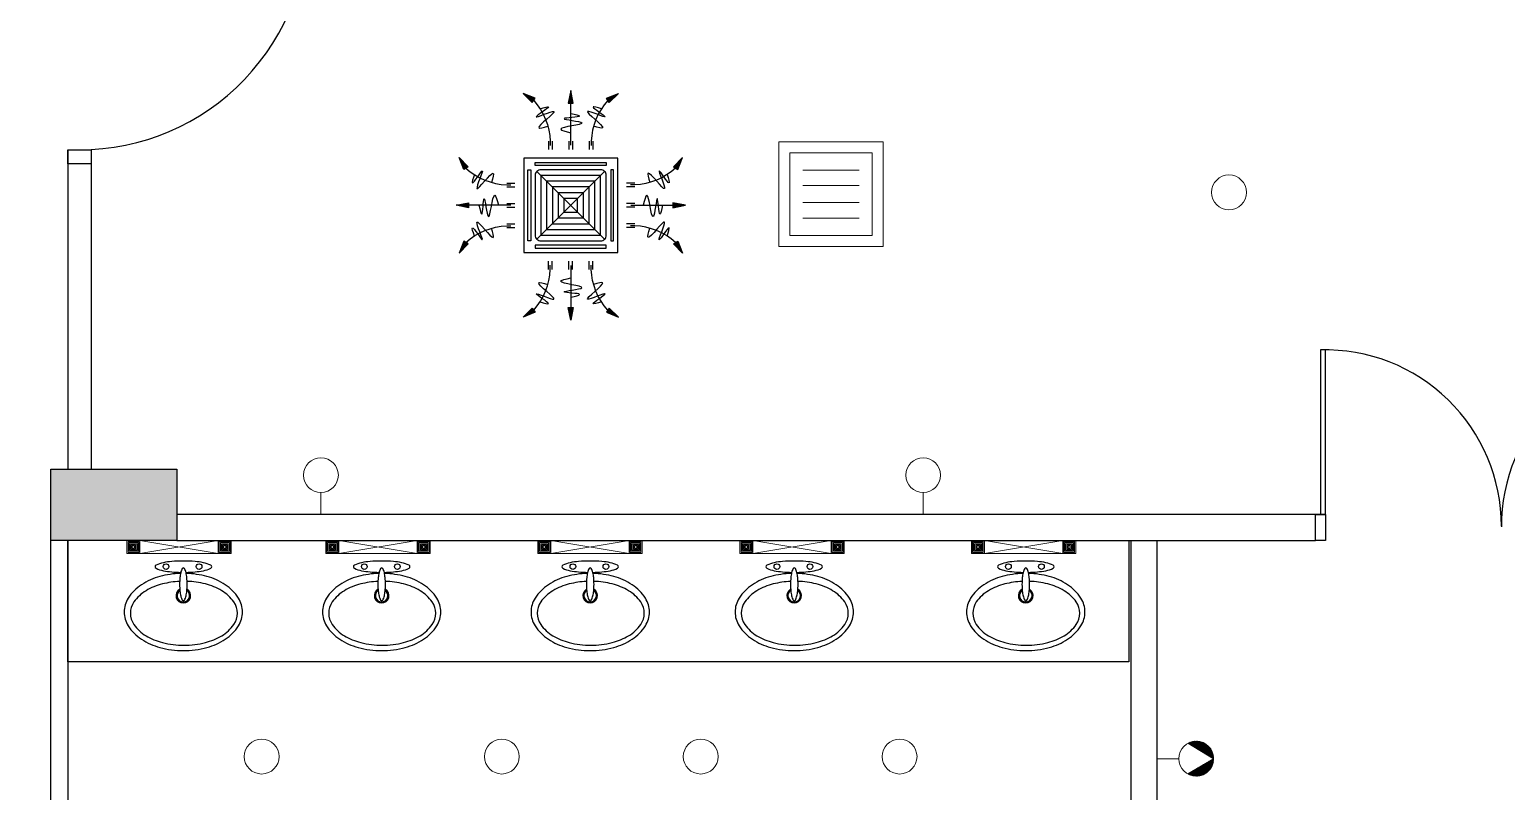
# Model space of a CAD drawing. Header units: inches. Extents: x 535 to 3103, y 2999 to 4393.
# Drawn here: x 2363.6 to 2590.1, y 3411.5 to 3528.2 of the extents above; entities that cross this region are included whole.
import ezdxf

# ---------------------------------------------------------------- set-up
doc = ezdxf.new("R2010")
doc.units = ezdxf.units.IN
doc.header["$MEASUREMENT"] = 0
for name, color, linetype in [('AIR', 7, 'Continuous'), ('AIR-00', 8, 'Continuous'), ('AIR-01', 105, 'Continuous'), ('AIR-02', 2, 'Continuous'), ('AIR-04', 40, 'Continuous'), ('Column', 6, 'Continuous'), ('Door', 130, 'Continuous'), ('Sofa Washroom', 8, 'Continuous'), ('Stairs', 1, 'Continuous'), ('Wall', 3, 'Continuous')]:
    doc.layers.add(name, color=color, linetype=linetype)
doc.layers.add('E. Fixture', color=6, linetype='Continuous', lineweight=20)
doc.layers.add('HATCH', color=251, linetype='Continuous', lineweight=5)

# ---------------------------------------------------------------- blocks, each defined once
blk = doc.blocks.new('15PLAV01')
for points in [[(0.54, 9.94, 0.016127), (2.42, 10.04, 0.028693), (4.14, 10.28, 0.063192), (5.65, 10.78, 0.287816), (5.85, 11.1, 0.287816), (5.65, 11.42, 0.063192), (4.14, 11.93, 0.028693), (2.42, 12.17, 0.020666), (0.01, 12.27, 0.020666), (-2.4, 12.17, 0.028693), (-4.12, 11.93, 0.063192), (-5.63, 11.42, 0.287816), (-5.83, 11.1, 0.287816)], [(-12.2, 1.77, 0.142413), (-11.37, -1.08, 0.107169), (-8.62, -3.86, 0.078677), (-4.85, -5.55, 0.066056), (0.01, -6.19, 0.066056), (4.87, -5.55, 0.078677), (8.64, -3.86, 0.107169), (11.39, -1.08, 0.142413), (12.22, 1.77, 0.142413), (11.39, 4.62, 0.107169), (8.64, 7.4, 0.078677), (4.87, 9.09, 0.058254), (0.59, 9.72, 0.058254)], [(-0.57, 9.72, 0.058254), (-4.85, 9.09, 0.078677), (-8.62, 7.4, 0.107169), (-11.37, 4.62, 0.142413), (-12.2, 1.77)], [(-5.83, 11.1, 0.287816), (-5.63, 10.78, 0.063192), (-4.12, 10.28, 0.028693), (-2.4, 10.04, 0.016127), (-0.52, 9.94, 0.016127)], [(-10.92, 1.51, 0.152986), (-10.2, -0.8, 0.106898), (-7.69, -3.14, 0.074008), (-4.31, -4.53, 0.060597), (0.12, -5.07, 0.060597), (4.54, -4.53, 0.074008), (7.92, -3.14, 0.106898), (10.43, -0.8, 0.152986), (11.16, 1.51, 0.152986), (10.43, 3.83, 0.106898), (7.92, 6.16, 0.074008), (4.54, 7.55, 0.05164), (0.77, 8.08, 0.05164)], [(-0.76, 8.07, 0.048749), (-4.31, 7.55, 0.074008), (-7.69, 6.16, 0.106898), (-10.2, 3.83, 0.152986), (-10.92, 1.51)]]:
    blk.add_lwpolyline(points, format="xyb")
blk.add_lwpolyline([(0.01, 10.84, 0.272053), (-0.21, 10.72, 0.070491), (-0.54, 9.86, 0.032887), (-0.7, 8.86, 0.023829), (-0.77, 7.47, 0.023829), (-0.7, 6.09, 0.032887), (-0.54, 5.09, 0.070491), (-0.21, 4.23, 0.272053), (0.01, 4.1, 0.272053), (0.23, 4.23, 0.070491), (0.56, 5.09, 0.032887), (0.72, 6.09, 0.023829), (0.79, 7.47, 0.023829), (0.72, 8.86, 0.032887), (0.56, 9.86, 0.070491), (0.23, 10.72, 0.272053)], format="xyb", close=True)
for centre in [(-3.57, 11.12), (3.25, 11.12)]:
    blk.add_circle(centre, 0.583)
for radius, start, end in [(1.51, 119.1251, 60.334), (1.3, 123.6128, 55.736)]:
    blk.add_arc((0, 5.14), radius, start, end)
blk = doc.blocks.new('69582')
at = {"layer": 'HATCH'}
for p, q in [((1428.68, -3959.17), (1452.68, -3959.17)), ((1428.68, -3983.17), (1428.68, -3959.17)), ((1452.68, -3959.17), (1452.68, -3983.17)), ((1431.18, -3961.67), (1450.18, -3961.67)), ((1431.18, -3980.67), (1431.18, -3961.67)), ((1450.18, -3961.67), (1450.18, -3980.67)), ((1450.18, -3980.67), (1431.18, -3980.67)), ((1452.68, -3983.17), (1428.68, -3983.17))]:
    blk.add_line(p, q, dxfattribs=at)
blk = doc.blocks.new('FCU-13000P (CASSETTE SPLIT)')
at = {"layer": 'AIR-00', "ltscale": 3}
for p, q in [((0, 0.523), (0, 1)), ((-0.193, 0.558), (-0.193, 0.487)), ((-0.162, 0.558), (-0.162, 0.487)), ((-0.016, 0.558), (-0.016, 0.487)), ((0.016, 0.558), (0.016, 0.487)), ((0.162, 0.558), (0.162, 0.487)), ((0.193, 0.558), (0.193, 0.487)), ((-0.558, 0.193), (-0.487, 0.193)), ((-0.558, 0.162), (-0.487, 0.162)), ((0.558, 0.193), (0.487, 0.193)), ((0.558, 0.162), (0.487, 0.162)), ((-0.523, 0), (-1, 0)), ((-0.558, 0.016), (-0.487, 0.016)), ((0.558, 0.016), (0.487, 0.016)), ((0.523, 0), (1, 0)), ((-0.558, -0.016), (-0.487, -0.016)), ((0.558, -0.016), (0.487, -0.016)), ((-0.558, -0.162), (-0.487, -0.162)), ((-0.558, -0.193), (-0.487, -0.193)), ((0.558, -0.162), (0.487, -0.162)), ((0.558, -0.193), (0.487, -0.193)), ((-0.193, -0.558), (-0.193, -0.487)), ((-0.162, -0.558), (-0.162, -0.487)), ((-0.016, -0.558), (-0.016, -0.487)), ((0.016, -0.558), (0.016, -0.487)), ((0.162, -0.558), (0.162, -0.487)), ((0.193, -0.558), (0.193, -0.487)), ((0, -0.523), (0, -1))]:
    blk.add_line(p, q, dxfattribs=at)
at = {"layer": 'AIR-00'}
for p, q in [((0.295, -0.295), (-0.295, 0.295)), ((0.295, 0.295), (-0.295, -0.295))]:
    blk.add_line(p, q, dxfattribs=at)
at = {"layer": 'AIR-00', "ltscale": 3}
for points in [[(-0.335, 0.895), (-0.311, 0.932), (-0.416, 0.973)], [(-0.022, 0.89), (0.022, 0.89), (0, 1)], [(0.335, 0.895), (0.311, 0.932), (0.416, 0.973)], [(-0.895, 0.335), (-0.932, 0.311), (-0.973, 0.416)], [(0.895, 0.335), (0.932, 0.311), (0.973, 0.416)], [(-0.89, 0.022), (-0.89, -0.022), (-1, 0)], [(0.89, 0.022), (0.89, -0.022), (1, 0)], [(-0.895, -0.335), (-0.932, -0.311), (-0.973, -0.416)], [(0.895, -0.335), (0.932, -0.311), (0.973, -0.416)], [(-0.335, -0.895), (-0.311, -0.932), (-0.416, -0.973)], [(-0.022, -0.89), (0.022, -0.89), (0, -1)], [(0.335, -0.895), (0.311, -0.932), (0.416, -0.973)]]:
    blk.add_lwpolyline(points, close=True, dxfattribs=at)
at = {"layer": 'AIR-00'}
for points in [[(-0.323, 0.914, -0.171809), (-0.178, 0.558), (-0.178, 0.522)], [(0.323, 0.914, 0.171809), (0.178, 0.558), (0.178, 0.522)], [(-0.914, 0.323, 0.171809), (-0.558, 0.178), (-0.522, 0.178)], [(0.914, 0.323, -0.171809), (0.558, 0.178), (0.522, 0.178)], [(-0.914, -0.323, -0.171809), (-0.558, -0.178), (-0.522, -0.178)], [(0.914, -0.323, 0.171809), (0.558, -0.178), (0.522, -0.178)], [(-0.323, -0.914, 0.171809), (-0.178, -0.558), (-0.178, -0.522)], [(0.323, -0.914, -0.171809), (0.178, -0.558), (0.178, -0.522)]]:
    blk.add_lwpolyline(points, format="xyb", dxfattribs=at)
for points in [[(-0.26, -0.26), (0.26, -0.26), (0.26, 0.26), (-0.26, 0.26)], [(-0.21, -0.21), (0.21, -0.21), (0.21, 0.21), (-0.21, 0.21)], [(-0.16, -0.16), (0.16, -0.16), (0.16, 0.16), (-0.16, 0.16)], [(-0.11, -0.11), (0.11, -0.11), (0.11, 0.11), (-0.11, 0.11)], [(-0.06, -0.06), (0.06, -0.06), (0.06, 0.06), (-0.06, 0.06)]]:
    blk.add_lwpolyline(points, close=True, dxfattribs=at)
at = {"layer": 'AIR-00', "ltscale": 3}
for points in [[(-0.268, 0.84), (-0.231, 0.852), (-0.134, 0.882), (-0.422, 0.704), (0.005, 0.903), (-0.358, 0.645), (-0.239, 0.678), (-0.199, 0.69)], [(0.268, 0.84), (0.231, 0.852), (0.134, 0.882), (0.422, 0.704), (-0.005, 0.903), (0.358, 0.645), (0.239, 0.678), (0.199, 0.69)], [(-0.84, 0.268), (-0.852, 0.231), (-0.882, 0.134), (-0.704, 0.422), (-0.903, -0.005), (-0.645, 0.358), (-0.678, 0.239), (-0.69, 0.199)], [(0.84, 0.268), (0.852, 0.231), (0.882, 0.134), (0.704, 0.422), (0.903, -0.005), (0.645, 0.358), (0.678, 0.239), (0.69, 0.199)], [(-0.84, -0.268), (-0.852, -0.231), (-0.882, -0.134), (-0.704, -0.422), (-0.903, 0.005), (-0.645, -0.358), (-0.678, -0.239), (-0.69, -0.199)], [(0.84, -0.268), (0.852, -0.231), (0.882, -0.134), (0.704, -0.422), (0.903, 0.005), (0.645, -0.358), (0.678, -0.239), (0.69, -0.199)], [(-0.268, -0.84), (-0.231, -0.852), (-0.134, -0.882), (-0.422, -0.704), (0.005, -0.903), (-0.358, -0.645), (-0.239, -0.678), (-0.199, -0.69)], [(0.268, -0.84), (0.231, -0.852), (0.134, -0.882), (0.422, -0.704), (-0.005, -0.903), (0.358, -0.645), (0.239, -0.678), (0.199, -0.69)]]:
    blk.add_open_spline(points, degree=3, knots=[0.0032834, 0.0032834, 0.0032834, 0.0032834, 0.0712567, 0.1924075, 0.3347111, 0.5062145, 0.5813292, 0.5813292, 0.5813292, 0.5813292], dxfattribs=at)
for points in [[(0, 0.8), (0.077, 0.776), (-0.058, 0.755), (0.098, 0.718), (-0.087, 0.663), (0, 0.631)], [(-0.8, 0), (-0.776, -0.077), (-0.755, 0.058), (-0.718, -0.098), (-0.663, 0.087), (-0.631, 0)], [(0.8, 0), (0.776, -0.077), (0.755, 0.058), (0.718, -0.098), (0.663, 0.087), (0.631, 0)], [(0, -0.8), (0.077, -0.776), (-0.058, -0.755), (0.098, -0.718), (-0.087, -0.663), (0, -0.631)]]:
    blk.add_spline(points, degree=3, dxfattribs=at)
for points in [[(-0.416, 0.973), (-0.335, 0.895), (-0.311, 0.932)], [(0, 1), (-0.022, 0.89), (0.022, 0.89)], [(0.416, 0.973), (0.335, 0.895), (0.311, 0.932)], [(-0.973, 0.416), (-0.895, 0.335), (-0.932, 0.311)], [(0.973, 0.416), (0.895, 0.335), (0.932, 0.311)], [(-1, 0), (-0.89, 0.022), (-0.89, -0.022)], [(1, 0), (0.89, 0.022), (0.89, -0.022)], [(-0.973, -0.416), (-0.895, -0.335), (-0.932, -0.311)], [(0.973, -0.416), (0.895, -0.335), (0.932, -0.311)], [(-0.416, -0.973), (-0.335, -0.895), (-0.311, -0.932)], [(0, -1), (-0.022, -0.89), (0.022, -0.89)], [(0.416, -0.973), (0.335, -0.895), (0.311, -0.932)]]:
    blk.add_solid(points, dxfattribs=at)
at = {"layer": 'AIR-01'}
for points in [[(-0.373, 0.31), (-0.348, 0.31), (-0.348, -0.31), (-0.373, -0.31)], [(-0.31, 0.372), (0.31, 0.372), (0.31, 0.348), (-0.31, 0.348)], [(0.372, 0.31), (0.348, 0.31), (0.348, -0.31), (0.372, -0.31)], [(-0.31, -0.373), (0.31, -0.373), (0.31, -0.348), (-0.31, -0.348)]]:
    blk.add_lwpolyline(points, close=True, dxfattribs=at)
at = {"layer": 'AIR-02'}
blk.add_lwpolyline([(-0.26, -0.31), (0.26, -0.31, 0.414214), (0.31, -0.26), (0.31, 0.26, 0.414214), (0.26, 0.31), (-0.26, 0.31, 0.414214), (-0.31, 0.26), (-0.31, -0.26, 0.414214)], format="xyb", close=True, dxfattribs=at)
at = {"layer": 'AIR-04'}
blk.add_lwpolyline([(-0.41, -0.41), (0.41, -0.41), (0.41, 0.41), (-0.41, 0.41)], close=True, dxfattribs=at)

msp = doc.modelspace()

# ---------------------------------------------------------------- hatches: boundary and pattern name
at = {"layer": 'E. Fixture', "lineweight": 5}
h = msp.add_hatch(dxfattribs=at)
h.set_pattern_fill('ANSI31', color=256, scale=0.5, angle=180, style=0)
h.set_pattern_definition([(225, (2943.07048, 3670.09736), (0.044194174, -0.044194174), [])])
h.paths.add_polyline_path([(2541.21, 3414.17, 0.568998), (2545.15, 3416.51)])
h.paths.add_polyline_path([(2545.15, 3416.51, 0.568998), (2541.21, 3418.86)])
at = {"layer": 'Stairs'}
h = msp.add_hatch(dxfattribs=at)
h.set_pattern_fill('ANSI31', color=6)
h.paths.add_polyline_path([(2873.86, 3461.02), (2854.55, 3461.02), (2854.55, 3450.11), (2873.86, 3450.11)])
h.paths.add_polyline_path([(2386.13, 3460.87), (2366.81, 3460.87), (2366.81, 3449.95), (2386.13, 3449.95)])
h.paths.add_polyline_path([(2386.13, 3031.89), (2366.81, 3031.89), (2366.81, 3020.97), (2386.13, 3020.97)])
h.paths.add_polyline_path([(2544.14, 3031.89), (2524.82, 3031.89), (2524.82, 3020.97), (2544.14, 3020.97)])
h.paths.add_polyline_path([(2689.03, 3031.89), (2669.72, 3031.89), (2669.72, 3020.97), (2689.03, 3020.97)])
h.paths.add_polyline_path([(2873.9, 3031.82), (2854.59, 3031.82), (2854.59, 3020.91), (2873.9, 3020.91)])
h.paths.add_polyline_path([(1341.11, 3438.95), (1321.8, 3438.95), (1321.8, 3428.03), (1341.11, 3428.03)])
h.paths.add_polyline_path([(1828.85, 3439.1), (1809.54, 3439.1), (1809.54, 3428.19), (1828.85, 3428.19)])
h.paths.add_polyline_path([(1828.88, 3009.9), (1809.57, 3009.9), (1809.57, 2998.99), (1828.88, 2998.99)])
h.paths.add_polyline_path([(1644.02, 3009.97), (1624.7, 3009.97), (1624.7, 2999.05), (1644.02, 2999.05)])
h.paths.add_polyline_path([(1499.12, 3009.97), (1479.81, 3009.97), (1479.81, 2999.05), (1499.12, 2999.05)])
h.paths.add_polyline_path([(1341.11, 3009.97), (1321.8, 3009.97), (1321.8, 2999.05), (1341.11, 2999.05)])

# ---------------------------------------------------------------- linework, layer by layer
at = {"layer": 'Column'}
msp.add_lwpolyline([(2366.81, 3460.87), (2386.13, 3460.87), (2386.13, 3449.95), (2366.81, 3449.95)], close=True, dxfattribs=at)
at = {"layer": 'Door'}
for points in [[(2373.04, 3509.8), (2373.04, 3507.66), (2369.44, 3507.66), (2369.44, 3509.8)], [(2560.76, 3453.94), (2562.28, 3453.94), (2562.28, 3449.94), (2560.76, 3449.94)]]:
    msp.add_lwpolyline(points, close=True, dxfattribs=at)
msp.add_lwpolyline([(2561.52, 3479.13), (2561.52, 3453.94), (2562.29, 3453.94), (2562.29, 3479.14)], dxfattribs=at)
for centre, radius, start, end in [((2371.24, 3544.84), 35.04, 270, 2.3291), ((2562.28, 3452.14), 27, 0, 91.6158), ((2616.28, 3452.14), 27, 88.3721, 180.2743)]:
    msp.add_arc(centre, radius, start, end, dxfattribs=at)
at = {"layer": 'E. Fixture', "lineweight": 5}
for p, q in [((2482.14, 3506.66), (2490.81, 3506.66)), ((2482.14, 3506.66), (2490.81, 3506.66)), ((2482.14, 3504.33), (2490.81, 3504.33)), ((2482.14, 3504.33), (2490.81, 3504.33)), ((2482.14, 3501.72), (2490.81, 3501.72)), ((2482.14, 3501.72), (2490.81, 3501.72)), ((2482.14, 3499.35), (2490.81, 3499.35)), ((2482.14, 3499.35), (2490.81, 3499.35)), ((2408.25, 3457.29), (2408.25, 3453.95)), ((2500.61, 3457.29), (2500.61, 3453.95)), ((2409.26, 3453.95), (2407.24, 3453.95)), ((2501.62, 3453.95), (2499.6, 3453.95)), ((2380.5, 3447.95), (2392.5, 3449.95)), ((2380.5, 3449.95), (2392.5, 3447.95)), ((2411, 3447.95), (2423, 3449.95)), ((2411, 3449.95), (2423, 3447.95)), ((2443.5, 3447.95), (2455.5, 3449.95)), ((2443.5, 3449.95), (2455.5, 3447.95)), ((2474.5, 3447.95), (2486.5, 3449.95)), ((2474.5, 3449.95), (2486.5, 3447.95)), ((2510, 3447.95), (2522, 3449.95)), ((2510, 3449.95), (2522, 3447.95)), ((2545.15, 3416.51), (2541.21, 3418.86)), ((2536.48, 3417.53), (2536.48, 3415.5)), ((2539.81, 3416.51), (2536.48, 3416.51)), ((2545.15, 3416.51), (2541.21, 3414.17))]:
    msp.add_line(p, q, dxfattribs=at)
at = {"layer": 'E. Fixture', "color": 252, "lineweight": 5}
for points in [[(2378.5, 3449.95), (2380.5, 3449.95), (2380.5, 3447.95), (2378.5, 3447.95)], [(2378.67, 3449.79), (2380.33, 3449.79), (2380.33, 3448.12), (2378.67, 3448.12)], [(2378.83, 3449.62), (2380.17, 3449.62), (2380.17, 3448.29), (2378.83, 3448.29)], [(2379, 3449.45), (2380, 3449.45), (2380, 3448.45), (2379, 3448.45)], [(2394.5, 3449.95), (2392.5, 3449.95), (2392.5, 3447.95), (2394.5, 3447.95)], [(2394.33, 3449.79), (2392.67, 3449.79), (2392.67, 3448.12), (2394.33, 3448.12)], [(2394.17, 3449.62), (2392.83, 3449.62), (2392.83, 3448.29), (2394.17, 3448.29)], [(2394, 3449.45), (2393, 3449.45), (2393, 3448.45), (2394, 3448.45)], [(2409, 3449.95), (2411, 3449.95), (2411, 3447.95), (2409, 3447.95)], [(2409.17, 3449.79), (2410.83, 3449.79), (2410.83, 3448.12), (2409.17, 3448.12)], [(2409.33, 3449.62), (2410.67, 3449.62), (2410.67, 3448.29), (2409.33, 3448.29)], [(2409.5, 3449.45), (2410.5, 3449.45), (2410.5, 3448.45), (2409.5, 3448.45)], [(2425, 3449.95), (2423, 3449.95), (2423, 3447.95), (2425, 3447.95)], [(2424.83, 3449.79), (2423.17, 3449.79), (2423.17, 3448.12), (2424.83, 3448.12)], [(2424.67, 3449.62), (2423.33, 3449.62), (2423.33, 3448.29), (2424.67, 3448.29)], [(2424.5, 3449.45), (2423.5, 3449.45), (2423.5, 3448.45), (2424.5, 3448.45)], [(2441.5, 3449.95), (2443.5, 3449.95), (2443.5, 3447.95), (2441.5, 3447.95)], [(2441.67, 3449.79), (2443.33, 3449.79), (2443.33, 3448.12), (2441.67, 3448.12)], [(2441.83, 3449.62), (2443.17, 3449.62), (2443.17, 3448.29), (2441.83, 3448.29)], [(2442, 3449.45), (2443, 3449.45), (2443, 3448.45), (2442, 3448.45)], [(2457.5, 3449.95), (2455.5, 3449.95), (2455.5, 3447.95), (2457.5, 3447.95)], [(2457.33, 3449.79), (2455.67, 3449.79), (2455.67, 3448.12), (2457.33, 3448.12)], [(2457.17, 3449.62), (2455.83, 3449.62), (2455.83, 3448.29), (2457.17, 3448.29)], [(2457, 3449.45), (2456, 3449.45), (2456, 3448.45), (2457, 3448.45)], [(2472.5, 3449.95), (2474.5, 3449.95), (2474.5, 3447.95), (2472.5, 3447.95)], [(2472.67, 3449.79), (2474.33, 3449.79), (2474.33, 3448.12), (2472.67, 3448.12)], [(2472.83, 3449.62), (2474.17, 3449.62), (2474.17, 3448.29), (2472.83, 3448.29)], [(2473, 3449.45), (2474, 3449.45), (2474, 3448.45), (2473, 3448.45)], [(2488.5, 3449.95), (2486.5, 3449.95), (2486.5, 3447.95), (2488.5, 3447.95)], [(2488.33, 3449.79), (2486.67, 3449.79), (2486.67, 3448.12), (2488.33, 3448.12)], [(2488.17, 3449.62), (2486.83, 3449.62), (2486.83, 3448.29), (2488.17, 3448.29)], [(2488, 3449.45), (2487, 3449.45), (2487, 3448.45), (2488, 3448.45)], [(2508, 3449.95), (2510, 3449.95), (2510, 3447.95), (2508, 3447.95)], [(2508.17, 3449.79), (2509.83, 3449.79), (2509.83, 3448.12), (2508.17, 3448.12)], [(2508.33, 3449.62), (2509.67, 3449.62), (2509.67, 3448.29), (2508.33, 3448.29)], [(2508.5, 3449.45), (2509.5, 3449.45), (2509.5, 3448.45), (2508.5, 3448.45)], [(2524, 3449.95), (2522, 3449.95), (2522, 3447.95), (2524, 3447.95)], [(2523.83, 3449.79), (2522.17, 3449.79), (2522.17, 3448.12), (2523.83, 3448.12)], [(2523.67, 3449.62), (2522.33, 3449.62), (2522.33, 3448.29), (2523.67, 3448.29)], [(2523.5, 3449.45), (2522.5, 3449.45), (2522.5, 3448.45), (2523.5, 3448.45)], [(2379.17, 3449.29), (2379.83, 3449.29), (2379.83, 3448.62), (2379.17, 3448.62)], [(2379.33, 3449.12), (2379.67, 3449.12), (2379.67, 3448.79), (2379.33, 3448.79)], [(2393.83, 3449.29), (2393.17, 3449.29), (2393.17, 3448.62), (2393.83, 3448.62)], [(2393.67, 3449.12), (2393.33, 3449.12), (2393.33, 3448.79), (2393.67, 3448.79)], [(2409.67, 3449.29), (2410.33, 3449.29), (2410.33, 3448.62), (2409.67, 3448.62)], [(2409.83, 3449.12), (2410.17, 3449.12), (2410.17, 3448.79), (2409.83, 3448.79)], [(2424.33, 3449.29), (2423.67, 3449.29), (2423.67, 3448.62), (2424.33, 3448.62)], [(2424.17, 3449.12), (2423.83, 3449.12), (2423.83, 3448.79), (2424.17, 3448.79)], [(2442.17, 3449.29), (2442.83, 3449.29), (2442.83, 3448.62), (2442.17, 3448.62)], [(2442.33, 3449.12), (2442.67, 3449.12), (2442.67, 3448.79), (2442.33, 3448.79)], [(2456.83, 3449.29), (2456.17, 3449.29), (2456.17, 3448.62), (2456.83, 3448.62)], [(2456.67, 3449.12), (2456.33, 3449.12), (2456.33, 3448.79), (2456.67, 3448.79)], [(2473.17, 3449.29), (2473.83, 3449.29), (2473.83, 3448.62), (2473.17, 3448.62)], [(2473.33, 3449.12), (2473.67, 3449.12), (2473.67, 3448.79), (2473.33, 3448.79)], [(2487.83, 3449.29), (2487.17, 3449.29), (2487.17, 3448.62), (2487.83, 3448.62)], [(2487.67, 3449.12), (2487.33, 3449.12), (2487.33, 3448.79), (2487.67, 3448.79)], [(2508.67, 3449.29), (2509.33, 3449.29), (2509.33, 3448.62), (2508.67, 3448.62)], [(2508.83, 3449.12), (2509.17, 3449.12), (2509.17, 3448.79), (2508.83, 3448.79)], [(2523.33, 3449.29), (2522.67, 3449.29), (2522.67, 3448.62), (2523.33, 3448.62)], [(2523.17, 3449.12), (2522.83, 3449.12), (2522.83, 3448.79), (2523.17, 3448.79)]]:
    msp.add_lwpolyline(points, close=True, dxfattribs=at)
for points in [[(2378.5, 3449.95), (2394.5, 3449.95), (2394.5, 3447.95), (2378.5, 3447.95), (2378.5, 3449.95)], [(2409, 3449.95), (2425, 3449.95), (2425, 3447.95), (2409, 3447.95), (2409, 3449.95)], [(2441.5, 3449.95), (2457.5, 3449.95), (2457.5, 3447.95), (2441.5, 3447.95), (2441.5, 3449.95)], [(2472.5, 3449.95), (2488.5, 3449.95), (2488.5, 3447.95), (2472.5, 3447.95), (2472.5, 3449.95)], [(2508, 3449.95), (2524, 3449.95), (2524, 3447.95), (2508, 3447.95), (2508, 3449.95)]]:
    msp.add_lwpolyline(points, dxfattribs=at)
at = {"layer": 'E. Fixture', "lineweight": 5}
for centre in [(2547.5, 3503.28), (2408.25, 3459.95), (2500.61, 3459.95), (2399.16, 3416.83), (2435.99, 3416.83), (2466.49, 3416.83), (2496.99, 3416.83), (2542.48, 3416.51)]:
    msp.add_circle(centre, 2.67, dxfattribs=at)
at = {"layer": 'Sofa Washroom', "ltscale": 3}
msp.add_lwpolyline([(2532.13, 3449.95), (2532.13, 3431.36), (2369.44, 3431.36), (2369.44, 3449.95)], dxfattribs=at)
at = {"layer": 'Wall'}
for p, q in [((2369.44, 3509.8), (2369.44, 3460.87)), ((2373.04, 3507.66), (2373.04, 3460.87)), ((2386.13, 3453.95), (2562.31, 3453.95)), ((2589.26, 3453.95), (2589.36, 3453.95)), ((2366.81, 3031.89), (2366.81, 3449.95)), ((2369.44, 3449.95), (2369.44, 3031.89)), ((2386.13, 3449.95), (2536.48, 3449.95)), ((2532.48, 3313.71), (2532.48, 3449.95)), ((2536.48, 3313.71), (2536.48, 3449.95)), ((2536.48, 3449.95), (2560.78, 3449.95))]:
    msp.add_line(p, q, dxfattribs=at)

# ---------------------------------------------------------------- block references
at = {"layer": 'AIR', "xscale": 17.59469228073295, "yscale": 17.59469228073295, "zscale": 17.59469228073295}
msp.add_blockref('FCU-13000P (CASSETTE SPLIT)', (2446.56, 3501.3), dxfattribs=at)
at = {"layer": 'HATCH', "lineweight": 5, "xscale": 0.6667228028454701, "yscale": 0.6667228028436512, "zscale": 0.6667228028454701}
msp.add_blockref('69582', (1525.94, 6150.67), dxfattribs=at)
msp.add_blockref('69582', (1525.94, 6150.67), dxfattribs=at)
at = {"layer": 'Sofa Washroom', "xscale": 0.7433397990951212, "yscale": 0.7433397990951212, "zscale": 0.7433397990951212}
for p in [(2387.15, 3437.67), (2417.56, 3437.67), (2449.54, 3437.67), (2480.83, 3437.67), (2516.33, 3437.67)]:
    msp.add_blockref('15PLAV01', p, dxfattribs=at)

doc.saveas('drawing.dxf')
